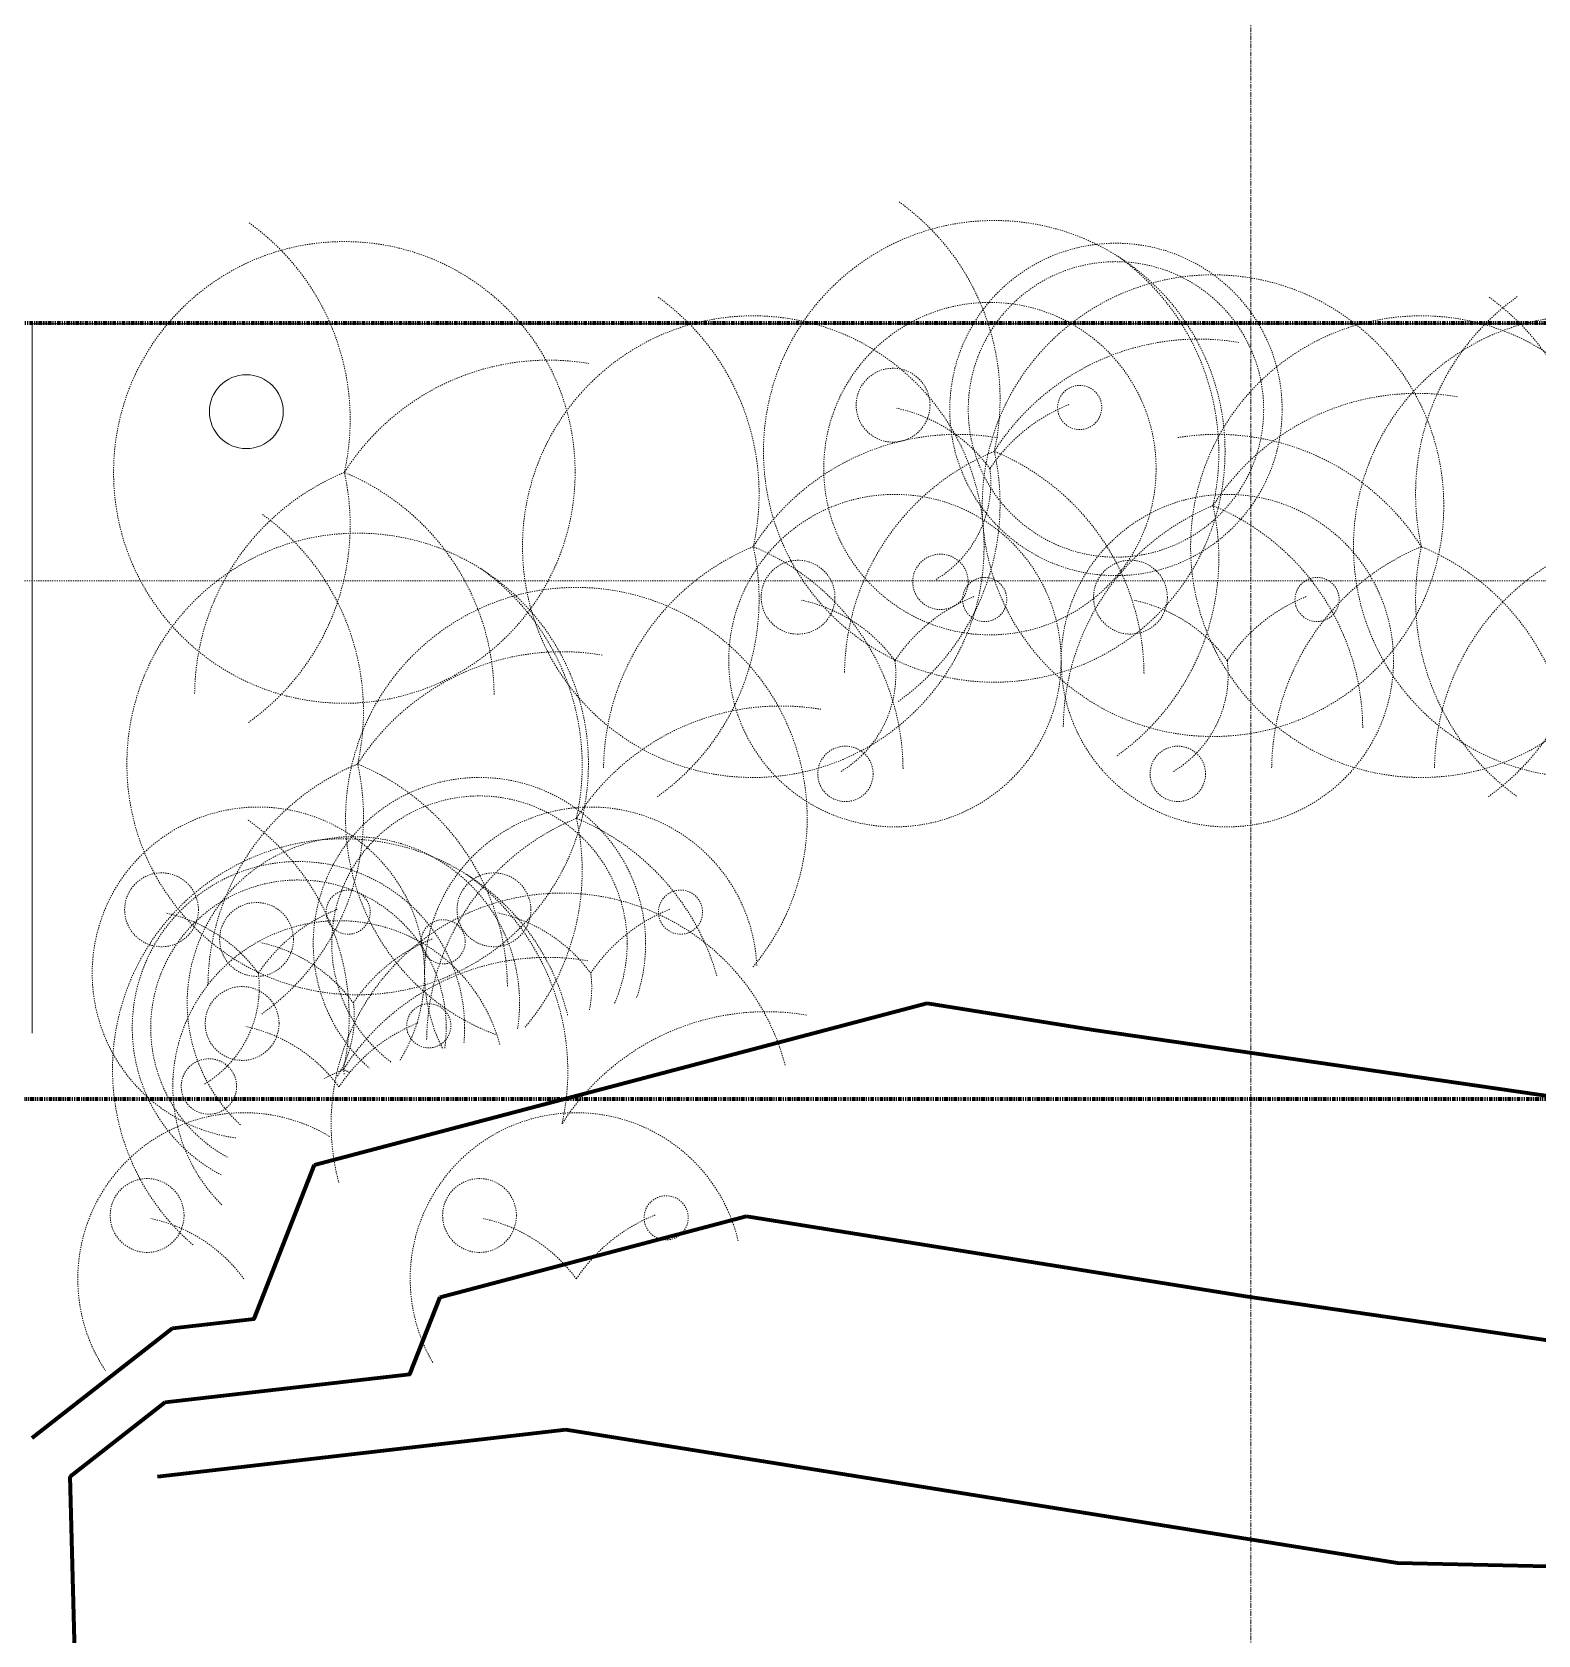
# Model space of a CAD drawing. Header units: inches. Extents: x -4294 to -464, y 9706 to 12475.
# Drawn here: x -2632.3 to -2469.2, y 12126.6 to 12300.2 of the extents above; entities that cross this region are included whole.
import ezdxf

# ---------------------------------------------------------------- set-up
doc = ezdxf.new("R2010")
doc.units = ezdxf.units.IN
doc.header["$MEASUREMENT"] = 0
for name, pattern in [('Aligning Line 1_8_', [0.25, 0.125, -0.125]), ('Dash', [0.25, 0.125, -0.125]), ('Double Dash 3_8_', [1, 0.375, -0.125, 0.125, -0.125, 0.125, -0.125]), ('Grid Line 1_2_', [0.875, 0.5, -0.125, 0.125, -0.125])]:
    doc.linetypes.add(name, pattern=pattern)
for name, color, linetype, lineweight in [('0-1', 7, 'Continuous', 5), ('0-4', 7, 'Continuous', 9), ('0-5', 50, 'Continuous', 13), ('0-6', 147, 'Aligning Line 1_8_', 9), ('A-DETL-GENF-HDLN-1', 9, 'Dash', 9), ('C-PROP-LINE-1', 170, 'Double Dash 3_8_', 140), ('C-TOPO', 7, 'Continuous', 9), ('C-TOPO-MAJR-1', 130, 'Continuous', 70), ('E-LITE-EQPM-1', 7, 'Continuous', 9), ('G-ANNO-SYMB-1', 147, 'Aligning Line 1_8_', 9), ('S-GRID-1', 1, 'Grid Line 1_2_', 9)]:
    doc.layers.add(name, color=color, linetype=linetype, lineweight=lineweight)

# ---------------------------------------------------------------- blocks, each defined once
blk = doc.blocks.new('CTR - 1st Phase - Unit Layouts_rvt-1-FLOOR PLAN - 1ST FLOOR')
at = {"layer": 'G-ANNO-SYMB-1'}
blk.add_line((-1813.52, 12240.75), (-4009.53, 12240.75), dxfattribs=at)
blk = doc.blocks.new('lupin 26755 - lupin 26755-1276655-FLOOR PLAN - 1ST FLOOR')
at = {"layer": 'A-DETL-GENF-HDLN-1'}
for centre, radius in [((0, 0), 18), ((-10.49, 6.87), 4), ((9.72, 6.62), 2.39), ((-5.36, -12.26), 3)]:
    blk.add_circle(centre, radius, dxfattribs=at)
for centre, radius, start, end in [((-13.57, -9.88), 16.78, 36.0514, 77.9486), ((15.36, -10.23), 18.46, 111.6663, 146.3337), ((-12.13, -1.52), 12.23, 300.9755, 7.1395)]:
    blk.add_arc(centre, radius, start, end, dxfattribs=at)
blk = doc.blocks.new('yew 26768 - yew 26768-1276663-FLOOR PLAN - 1ST FLOOR')
at = {"layer": 'A-DETL-GENF-HDLN-1'}
for radius in [18, 16]:
    blk.add_circle((0, 0), radius, dxfattribs=at)
blk = doc.blocks.new('yew 26768 - yew 26768-V101-FLOOR PLAN - 1ST FLOOR')
at = {"layer": 'A-DETL-GENF-HDLN-1'}
for radius, start, end in [(18, 360, 242.3799), (16, 360, 241.628), (16, 352.1081, 360), (18, 354.751, 360)]:
    blk.add_arc((0, 0), radius, start, end, dxfattribs=at)
blk = doc.blocks.new('fountain grass 26747 - fountain grass 26747-V97-FLOOR PLAN - 1ST FLOOR')
at = {"layer": 'A-DETL-GENF-HDLN-1'}
blk.add_circle((0, 0), 25, dxfattribs=at)
for centre, start, end in [((-25.61, 5.7), 347.4534, 54.5466), ((22.14, -14.08), 80.4534, 147.5466), ((10.02, -24.25), 112.4534, 179.5466), ((-25.61, -5.7), 305.4534, 12.5466), ((-10.02, -24.25), 0.4534, 67.5466)]:
    blk.add_arc(centre, 26.24, start, end, dxfattribs=at)
blk = doc.blocks.new('lupin 26755 - lupin 26755-V121-FLOOR PLAN - 1ST FLOOR')
at = {"layer": 'A-DETL-GENF-HDLN-1'}
for centre, radius in [((-10.49, 6.87), 4), ((9.72, 6.62), 2.39)]:
    blk.add_circle(centre, radius, dxfattribs=at)
for centre, radius, start, end in [((0, 0), 18, 14.7834, 225.2082), ((-13.57, -9.88), 16.78, 36.0514, 77.9486), ((15.36, -10.23), 18.46, 111.6663, 146.3337)]:
    blk.add_arc(centre, radius, start, end, dxfattribs=at)
blk = doc.blocks.new('fountain grass 26747 - fountain grass 26747-V122-FLOOR PLAN - 1ST FLOOR')
at = {"layer": 'A-DETL-GENF-HDLN-1'}
for centre, radius, start, end in [((-25.61, 5.7), 26.24, 347.4534, 54.5466), ((0, 0), 25, 13.6385, 229.5912), ((22.14, -14.08), 26.24, 80.4534, 147.5466), ((10.02, -24.25), 26.24, 112.4534, 117.4722), ((-25.61, -5.7), 26.24, 11.4545, 12.5466), ((-10.02, -24.25), 26.24, 65.9274, 67.5466)]:
    blk.add_arc(centre, radius, start, end, dxfattribs=at)
blk = doc.blocks.new('lupin 26755 - lupin 26755-V123-FLOOR PLAN - 1ST FLOOR')
at = {"layer": 'A-DETL-GENF-HDLN-1'}
blk.add_circle((-10.49, 6.87), 4, dxfattribs=at)
for centre, radius, start, end in [((0, 0), 18, 59.0309, 213.4629), ((-13.57, -9.88), 16.78, 36.0514, 77.9486)]:
    blk.add_arc(centre, radius, start, end, dxfattribs=at)
blk = doc.blocks.new('fountain grass 26747 - fountain grass 26747-V124-FLOOR PLAN - 1ST FLOOR')
at = {"layer": 'A-DETL-GENF-HDLN-1'}
for centre, radius, start, end in [((-25.61, 5.7), 26.24, 347.4534, 54.5466), ((0, 0), 25, 14.777, 194.7762), ((22.14, -14.08), 26.24, 80.4534, 147.5466)]:
    blk.add_arc(centre, radius, start, end, dxfattribs=at)
blk = doc.blocks.new('lupin 26755 - lupin 26755-V125-FLOOR PLAN - 1ST FLOOR')
at = {"layer": 'A-DETL-GENF-HDLN-1'}
for centre, radius in [((-10.49, 6.87), 4), ((9.72, 6.62), 2.39)]:
    blk.add_circle(centre, radius, dxfattribs=at)
for centre, radius, start, end in [((0, 0), 18, 13.2499, 210.4356), ((-13.57, -9.88), 16.78, 36.0514, 77.9486), ((15.36, -10.23), 18.46, 111.6663, 146.3337)]:
    blk.add_arc(centre, radius, start, end, dxfattribs=at)
blk = doc.blocks.new('lupin 26755 - lupin 26755-V163-FLOOR PLAN - 1ST FLOOR')
at = {"layer": 'A-DETL-GENF-HDLN-1'}
for centre, radius in [((-10.49, 6.87), 4), ((9.72, 6.62), 2.39)]:
    blk.add_circle(centre, radius, dxfattribs=at)
for centre, radius, start, end in [((0, 0), 18, 360, 227.3583), ((-13.57, -9.88), 16.78, 36.0514, 77.9486), ((15.36, -10.23), 18.46, 111.6663, 146.3337), ((-12.13, -1.52), 12.23, 328.3887, 7.1395), ((0, 0), 18, 351.0412, 360)]:
    blk.add_arc(centre, radius, start, end, dxfattribs=at)
blk = doc.blocks.new('yew 26768 - yew 26768-V164-FLOOR PLAN - 1ST FLOOR')
at = {"layer": 'A-DETL-GENF-HDLN-1'}
for radius, start, end in [(18, 360, 228.4775), (16, 360, 233.447), (16, 336.2118, 360), (18, 341.0677, 360)]:
    blk.add_arc((0, 0), radius, start, end, dxfattribs=at)
blk = doc.blocks.new('lupin 26755 - lupin 26755-V165-FLOOR PLAN - 1ST FLOOR')
at = {"layer": 'A-DETL-GENF-HDLN-1'}
for centre, radius in [((-10.49, 6.87), 4), ((9.72, 6.62), 2.39), ((-5.36, -12.26), 3)]:
    blk.add_circle(centre, radius, dxfattribs=at)
for centre, radius, start, end in [((0, 0), 18, 360, 262.3357), ((-13.57, -9.88), 16.78, 36.0514, 77.9486), ((15.36, -10.23), 18.46, 111.6663, 146.3337), ((-12.13, -1.52), 12.23, 300.9755, 7.1395), ((0, 0), 18, 328.4561, 360)]:
    blk.add_arc(centre, radius, start, end, dxfattribs=at)
blk = doc.blocks.new('fountain grass 26747 - fountain grass 26747-V166-FLOOR PLAN - 1ST FLOOR')
at = {"layer": 'A-DETL-GENF-HDLN-1'}
for centre, radius, start, end in [((-25.61, 5.7), 26.24, 347.4534, 54.5466), ((0, 0), 25, 360, 249.7352), ((22.14, -14.08), 26.24, 80.4534, 147.5466), ((10.02, -24.25), 26.24, 112.4534, 179.5466), ((-25.61, -5.7), 26.24, 319.8263, 12.5466), ((-10.02, -24.25), 26.24, 15.8832, 67.5466), ((0, 0), 25, 319.9188, 360)]:
    blk.add_arc(centre, radius, start, end, dxfattribs=at)
blk = doc.blocks.new('lupin 26755 - lupin 26755-V167-FLOOR PLAN - 1ST FLOOR')
at = {"layer": 'A-DETL-GENF-HDLN-1'}
for centre, radius in [((-10.49, 6.87), 4), ((9.72, 6.62), 2.39)]:
    blk.add_circle(centre, radius, dxfattribs=at)
for centre, radius, start, end in [((0, 0), 18, 2.671, 206.8938), ((-13.57, -9.88), 16.78, 36.0514, 77.9486), ((15.36, -10.23), 18.46, 111.6663, 146.3337), ((-12.13, -1.52), 12.23, 348.4477, 7.1395)]:
    blk.add_arc(centre, radius, start, end, dxfattribs=at)
blk = doc.blocks.new('fountain grass 26747 - fountain grass 26747-V190-FLOOR PLAN - 1ST FLOOR')
at = {"layer": 'A-DETL-GENF-HDLN-1'}
blk.add_circle((0, 0), 25, dxfattribs=at)
for centre, start, end in [((-25.61, 5.7), 347.4534, 54.5466), ((10.02, 24.25), 180.4534, 247.5466), ((-10.02, 24.25), 292.4534, 359.5466), ((-25.61, -5.7), 305.4534, 12.5466), ((22.14, 14.08), 212.4534, 279.5466)]:
    blk.add_arc(centre, 26.24, start, end, dxfattribs=at)
blk = doc.blocks.new('CTR  - Topography_rvt-1-FLOOR PLAN - 1ST FLOOR')
at = {"layer": 'C-TOPO'}
for p, q in [((-2586.01, 12268.59), (-2632.32, 12268.59)), ((-2632.32, 12268.59), (-2632.32, 12219.19)), ((-2586.01, 12268.59), (-2632.32, 12268.59)), ((-2632.32, 12268.59), (-2632.32, 12219.19)), ((-2369.12, 12268.59), (-2586.01, 12268.59)), ((-2586.01, 12268.59), (-2369.12, 12268.59)), ((-2632.32, 12219.19), (-2632.32, 12192.71)), ((-2632.32, 12219.19), (-2632.32, 12192.71)), ((-2632.32, 12192.71), (-2632.32, 12191.79)), ((-2632.32, 12192.71), (-2632.32, 12191.79))]:
    blk.add_line(p, q, dxfattribs=at)
at = {"layer": 'C-TOPO-MAJR-1'}
for p, q in [((-2601.75, 12177.52), (-2535.37, 12195.03)), ((-2588.14, 12163.19), (-2554.95, 12171.95)), ((-2632.32, 12147.97), (-2617.12, 12159.85)), ((-2628.2, 12143.79), (-2617.92, 12151.82)), ((-2618.72, 12143.79), (-2574.52, 12148.86)), ((-2574.52, 12148.86), (-2484.44, 12134.43)), ((-2484.44, 12134.43), (-2373.8, 12132.01))]:
    blk.add_line(p, q, dxfattribs=at)
at = {"layer": 'C-TOPO-MAJR-1', "flags": 128}
for points in [[(-2535.37, 12195.03), (-2517.36, 12192.14), (-2396.78, 12174.64), (-2374.65, 12174.15)], [(-2617.12, 12159.85), (-2608.27, 12160.86), (-2601.75, 12177.52)], [(-2554.95, 12171.95), (-2500.9, 12163.29), (-2440.61, 12154.54), (-2374.23, 12153.08)], [(-2617.92, 12151.82), (-2591.4, 12154.86), (-2588.14, 12163.19)], [(-2626.72, 12088.69), (-2627.54, 12119.15), (-2628.2, 12143.79)]]:
    blk.add_lwpolyline(points, dxfattribs=at)
at = {"layer": '0-4'}
for name, p in [('fountain grass 26747 - fountain grass 26747-V97-FLOOR PLAN - 1ST FLOOR', (-2528.11, 12254.78)), ('fountain grass 26747 - fountain grass 26747-V97-FLOOR PLAN - 1ST FLOOR', (-2598.5, 12252.5)), ('yew 26768 - yew 26768-1276663-FLOOR PLAN - 1ST FLOOR', (-2514.93, 12259.32)), ('fountain grass 26747 - fountain grass 26747-V97-FLOOR PLAN - 1ST FLOOR', (-2504.42, 12248.9)), ('fountain grass 26747 - fountain grass 26747-V97-FLOOR PLAN - 1ST FLOOR', (-2554.21, 12244.46)), ('lupin 26755 - lupin 26755-1276655-FLOOR PLAN - 1ST FLOOR', (-2528.58, 12252.91)), ('fountain grass 26747 - fountain grass 26747-V97-FLOOR PLAN - 1ST FLOOR', (-2464.21, 12244.46)), ('lupin 26755 - lupin 26755-1276655-FLOOR PLAN - 1ST FLOOR', (-2538.87, 12232.12)), ('lupin 26755 - lupin 26755-1276655-FLOOR PLAN - 1ST FLOOR', (-2502.87, 12232.12)), ('fountain grass 26747 - fountain grass 26747-V97-FLOOR PLAN - 1ST FLOOR', (-2597.06, 12220.93)), ('fountain grass 26747 - fountain grass 26747-V166-FLOOR PLAN - 1ST FLOOR', (-2573.37, 12215.05)), ('yew 26768 - yew 26768-V164-FLOOR PLAN - 1ST FLOOR', (-2583.87, 12201.47)), ('lupin 26755 - lupin 26755-V165-FLOOR PLAN - 1ST FLOOR', (-2607.81, 12198.27)), ('lupin 26755 - lupin 26755-V167-FLOOR PLAN - 1ST FLOOR', (-2571.81, 12198.27)), ('fountain grass 26747 - fountain grass 26747-V122-FLOOR PLAN - 1ST FLOOR', (-2598.61, 12187.83)), ('lupin 26755 - lupin 26755-V163-FLOOR PLAN - 1ST FLOOR', (-2597.52, 12195.06)), ('yew 26768 - yew 26768-V101-FLOOR PLAN - 1ST FLOOR', (-2603.47, 12192.37)), ('fountain grass 26747 - fountain grass 26747-V124-FLOOR PLAN - 1ST FLOOR', (-2574.93, 12181.95)), ('lupin 26755 - lupin 26755-V121-FLOOR PLAN - 1ST FLOOR', (-2599.08, 12185.96)), ('lupin 26755 - lupin 26755-V123-FLOOR PLAN - 1ST FLOOR', (-2609.37, 12165.17)), ('lupin 26755 - lupin 26755-V125-FLOOR PLAN - 1ST FLOOR', (-2573.37, 12165.17))]:
    blk.add_blockref(name, p, dxfattribs=at)
at = {"layer": '0-4', "rotation": 180}
blk.add_blockref('fountain grass 26747 - fountain grass 26747-V190-FLOOR PLAN - 1ST FLOOR', (-2481.85, 12244.46), dxfattribs=at)
blk = doc.blocks.new('Pathway_Cooper_McGraw-Edison _BSC-BRC_Round - Pathway_Cooper_McGraw-Edison _BSC-BRC_Round-2028611-FLOOR PLAN - 1ST FLOOR')
at = {"layer": 'E-LITE-EQPM-1'}
for start, end in [(360, 180), (180, 360)]:
    blk.add_arc((0, 0), 4, start, end, dxfattribs=at)
blk = doc.blocks.new('Family - ___-1878357-FLOOR PLAN - 1ST FLOOR')
at = {"layer": 'C-PROP-LINE-1'}
for p, q in [((-3989.61, 12268.69), (-629.56, 12268.69)), ((-3929.52, 12184.69), (-712.51, 12184.69))]:
    blk.add_line(p, q, dxfattribs=at)
blk = doc.blocks.new('CTR - 1st Phase - Shell_rvt-1-FLOOR PLAN - 1ST FLOOR')
at = {"layer": 'S-GRID-1'}
blk.add_line((-2500.32, 9836.18), (-2500.32, 12413.74), dxfattribs=at)
at = {"layer": '0-5'}
blk.add_blockref('Pathway_Cooper_McGraw-Edison _BSC-BRC_Round - Pathway_Cooper_McGraw-Edison _BSC-BRC_Round-2028611-FLOOR PLAN - 1ST FLOOR', (-2609.12, 12259.08), dxfattribs=at)
at = {"layer": '0-6'}
blk.add_blockref('Family - ___-1878357-FLOOR PLAN - 1ST FLOOR', (0, 0), dxfattribs=at)

msp = doc.modelspace()

# ---------------------------------------------------------------- block references
at = {"layer": '0-1'}
for name in ['CTR - 1st Phase - Shell_rvt-1-FLOOR PLAN - 1ST FLOOR', 'CTR  - Topography_rvt-1-FLOOR PLAN - 1ST FLOOR', 'CTR - 1st Phase - Unit Layouts_rvt-1-FLOOR PLAN - 1ST FLOOR']:
    msp.add_blockref(name, (0, 0), dxfattribs=at)

doc.saveas('drawing.dxf')
